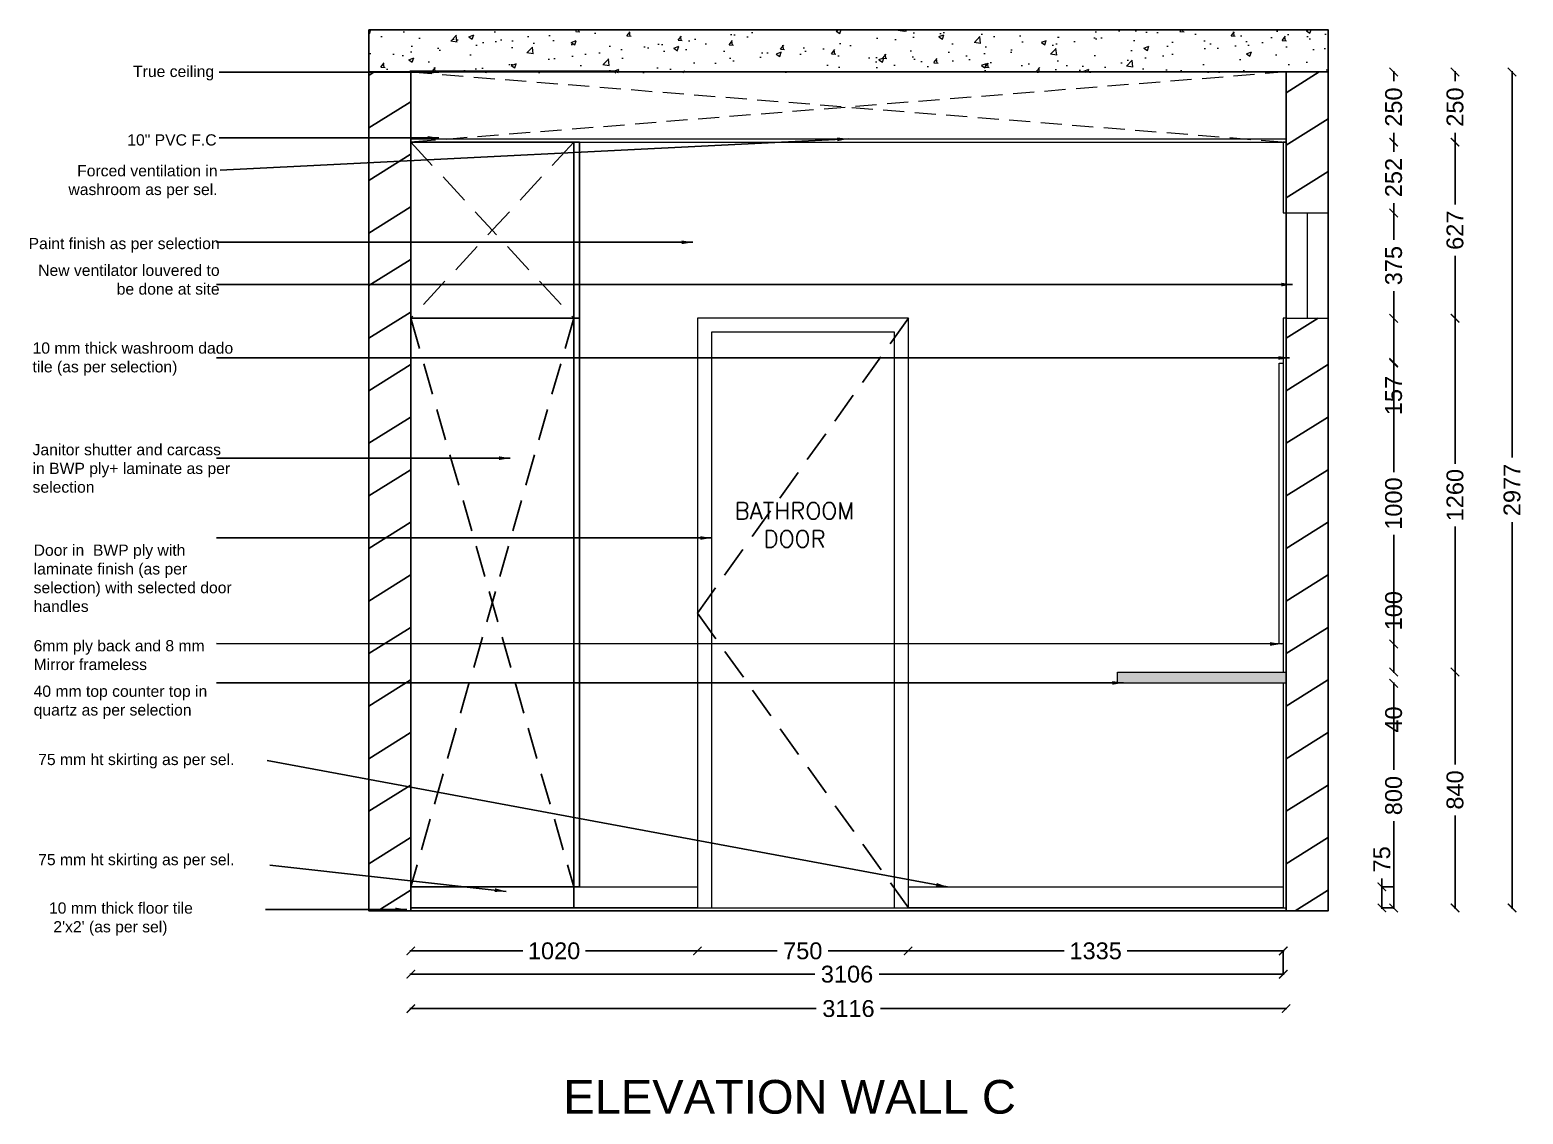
# Model space of a CAD drawing. Header units: millimetres. Extents: x 1464389 to 1998638, y -29162 to 256806.
# Drawn here: x 1960067 to 1965383, y 143697 to 147558 of the extents above; entities that cross this region are included whole.
import ezdxf

# ---------------------------------------------------------------- set-up
doc = ezdxf.new("R2010")
doc.units = ezdxf.units.MM
doc.header["$LTSCALE"] = 15
doc.header["$PDMODE"] = 35
doc.linetypes.add('DASHED', pattern=[0.75, 0.5, -0.25])
doc.linetypes.add('DASHED2', pattern=[0.375, 0.25, -0.125])
doc.layers.get('0').update_dxf_attribs({"lineweight": 5})
for name, color, linetype, lineweight in [('false ceiling', 124, 'Continuous', 9), ('floor tiling line', 6, 'Continuous', 5), ('Hatch', 252, 'Continuous', 15), ('LS_DR_Door', 34, 'Continuous', 5), ('LS_DR_TEXT', 7, 'Continuous', 13), ('WALL TILE', 4, 'Continuous', 5)]:
    doc.layers.add(name, color=color, linetype=linetype, lineweight=lineweight)
doc.layers.add('Furnitures', color=7, linetype='Continuous', lineweight=25, true_color=0x753b00)
for name, color, linetype in [('Layer 1', 7, 'Continuous'), ('NEW WALL', 5, 'Continuous'), ('Text', 250, 'Continuous')]:
    doc.layers.add(name, color=color, linetype=linetype)
doc.styles.add('ARIAL', font='arial.ttf')
doc.styles.add('ROMANS', font='romans.shx')
doc.dimstyles.new('SC-25', dxfattribs={"dimtxt": 60, "dimasz": 30, "dimexe": 0, "dimexo": 0, "dimgap": 25, "dimtad": 0, "dimdec": 0, "dimzin": 0, "dimdsep": 46, "dimtxsty": 'ARIAL', "dimblk": 'ARCHTICK', "dimcen": 0.09, "dimdle": 3, "dimclrd": 251, "dimclre": 251, "dimclrt": 1, "dimadec": 0, "dimazin": 0, "dimtfac": 1, "dimtdec": 0, "dimtofl": 0, "dimtmove": 0, "dimatfit": 2, "dimfxl": 100, "dimtolj": 1, "dimtzin": 0, "dimarcsym": 0})

# ---------------------------------------------------------------- blocks, each defined once
blk = doc.blocks.new('_ArchTick')
at = {"color": 0, "linetype": 'ByBlock', "const_width": 0.15}
blk.add_lwpolyline([(-0.5, -0.5), (0.5, 0.5)], dxfattribs=at)
blk = doc.blocks.new('*D3227')
at = {"layer": 'Defpoints', "color": 0, "ltscale": 0.25, "transparency": 16777216}
for p in [(1961423.5, 144072.4), (1964539.5, 144072.4), (1964539.5, 144072.4)]:
    blk.add_point(p, dxfattribs=at)
at = {"layer": 'Furnitures', "color": 251, "lineweight": -2, "ltscale": 0.25, "transparency": 16777216}
for p, q in [((1961420.5, 144072.4), (1962866.9, 144072.4)), ((1964542.5, 144072.4), (1963096, 144072.4))]:
    blk.add_line(p, q, dxfattribs=at)
at = {"layer": 'Furnitures', "color": 251, "lineweight": -2, "ltscale": 0.25, "transparency": 16777216, "xscale": 30, "yscale": 30, "zscale": 30, "rotation": 180}
blk.add_blockref('_ArchTick', (1961423.5, 144072.4), dxfattribs=at)
at = {"layer": 'Furnitures', "color": 251, "lineweight": -2, "ltscale": 0.25, "transparency": 16777216, "xscale": 30, "yscale": 30, "zscale": 30}
blk.add_blockref('_ArchTick', (1964539.5, 144072.4), dxfattribs=at)
at = {"layer": 'Furnitures', "color": 1, "ltscale": 0.25, "transparency": 16777216, "insert": (1962981.5, 144072.4), "char_height": 60, "attachment_point": 5, "style": 'ARIAL'}
blk.add_mtext('\\A1;3116', dxfattribs=at)
blk = doc.blocks.new('*D3228')
at = {"layer": 'Defpoints', "color": 0, "ltscale": 0.25, "transparency": 16777216}
for p in [(1961423.5, 144277.9), (1962443.8, 144277.9), (1962443.8, 144277.9)]:
    blk.add_point(p, dxfattribs=at)
at = {"layer": 'Furnitures', "color": 251, "lineweight": -2, "ltscale": 0.25, "transparency": 16777216}
for p, q in [((1961420.5, 144277.9), (1961822, 144277.9)), ((1962446.8, 144277.9), (1962045.3, 144277.9))]:
    blk.add_line(p, q, dxfattribs=at)
at = {"layer": 'Furnitures', "color": 251, "lineweight": -2, "ltscale": 0.25, "transparency": 16777216, "xscale": 30, "yscale": 30, "zscale": 30, "rotation": 180}
blk.add_blockref('_ArchTick', (1961423.5, 144277.9), dxfattribs=at)
at = {"layer": 'Furnitures', "color": 251, "lineweight": -2, "ltscale": 0.25, "transparency": 16777216, "xscale": 30, "yscale": 30, "zscale": 30}
blk.add_blockref('_ArchTick', (1962443.8, 144277.9), dxfattribs=at)
at = {"layer": 'Furnitures', "color": 1, "ltscale": 0.25, "transparency": 16777216, "insert": (1961933.6, 144277.9), "char_height": 60, "attachment_point": 5, "style": 'ARIAL'}
blk.add_mtext('\\A1;1020', dxfattribs=at)
blk = doc.blocks.new('*D3229')
at = {"layer": 'Defpoints', "color": 0, "ltscale": 0.25, "transparency": 16777216}
for p in [(1962443.8, 144277.9), (1963194, 144277.9), (1963194, 144277.9)]:
    blk.add_point(p, dxfattribs=at)
at = {"layer": 'Furnitures', "color": 251, "lineweight": -2, "ltscale": 0.25, "transparency": 16777216}
for p, q in [((1962440.8, 144277.9), (1962727.9, 144277.9)), ((1963197, 144277.9), (1962909.8, 144277.9))]:
    blk.add_line(p, q, dxfattribs=at)
at = {"layer": 'Furnitures', "color": 251, "lineweight": -2, "ltscale": 0.25, "transparency": 16777216, "xscale": 30, "yscale": 30, "zscale": 30, "rotation": 180}
blk.add_blockref('_ArchTick', (1962443.8, 144277.9), dxfattribs=at)
at = {"layer": 'Furnitures', "color": 251, "lineweight": -2, "ltscale": 0.25, "transparency": 16777216, "xscale": 30, "yscale": 30, "zscale": 30}
blk.add_blockref('_ArchTick', (1963194, 144277.9), dxfattribs=at)
at = {"layer": 'Furnitures', "color": 1, "ltscale": 0.25, "transparency": 16777216, "insert": (1962818.9, 144277.9), "char_height": 60, "attachment_point": 5, "style": 'ARIAL'}
blk.add_mtext('\\A1;750', dxfattribs=at)
blk = doc.blocks.new('*D3230')
at = {"layer": 'Defpoints', "color": 0, "ltscale": 0.25, "transparency": 16777216}
for p in [(1963194, 144277.9), (1964529.5, 144277.9), (1964529.5, 144277.9)]:
    blk.add_point(p, dxfattribs=at)
at = {"layer": 'Furnitures', "color": 251, "lineweight": -2, "ltscale": 0.25, "transparency": 16777216}
for p, q in [((1963191, 144277.9), (1963749.7, 144277.9)), ((1964532.5, 144277.9), (1963973.7, 144277.9))]:
    blk.add_line(p, q, dxfattribs=at)
at = {"layer": 'Furnitures', "color": 251, "lineweight": -2, "ltscale": 0.25, "transparency": 16777216, "xscale": 30, "yscale": 30, "zscale": 30, "rotation": 180}
blk.add_blockref('_ArchTick', (1963194, 144277.9), dxfattribs=at)
at = {"layer": 'Furnitures', "color": 251, "lineweight": -2, "ltscale": 0.25, "transparency": 16777216, "xscale": 30, "yscale": 30, "zscale": 30}
blk.add_blockref('_ArchTick', (1964529.5, 144277.9), dxfattribs=at)
at = {"layer": 'Furnitures', "color": 1, "ltscale": 0.25, "transparency": 16777216, "insert": (1963861.7, 144277.9), "char_height": 60, "attachment_point": 5, "style": 'ARIAL'}
blk.add_mtext('\\A1;1335', dxfattribs=at)
blk = doc.blocks.new('*D3231')
at = {"layer": 'Defpoints', "color": 0, "ltscale": 0.25, "transparency": 16777216}
for p in [(1964529.5, 144277.9), (1961423.5, 144194.9), (1964529.5, 144194.9)]:
    blk.add_point(p, dxfattribs=at)
at = {"layer": 'Furnitures', "color": 251, "lineweight": -2, "ltscale": 0.25, "transparency": 16777216}
for p, q in [((1964529.5, 144277.9), (1964529.5, 144194.9)), ((1961420.5, 144194.9), (1962861.9, 144194.9)), ((1964532.5, 144194.9), (1963091, 144194.9))]:
    blk.add_line(p, q, dxfattribs=at)
at = {"layer": 'Furnitures', "color": 251, "lineweight": -2, "ltscale": 0.25, "transparency": 16777216, "xscale": 30, "yscale": 30, "zscale": 30, "rotation": 180}
blk.add_blockref('_ArchTick', (1961423.5, 144194.9), dxfattribs=at)
at = {"layer": 'Furnitures', "color": 251, "lineweight": -2, "ltscale": 0.25, "transparency": 16777216, "xscale": 30, "yscale": 30, "zscale": 30}
blk.add_blockref('_ArchTick', (1964529.5, 144194.9), dxfattribs=at)
at = {"layer": 'Furnitures', "color": 1, "ltscale": 0.25, "transparency": 16777216, "insert": (1962976.5, 144194.9), "char_height": 60, "attachment_point": 5, "style": 'ARIAL'}
blk.add_mtext('\\A1;3106', dxfattribs=at)
blk = doc.blocks.new('*D3232')
at = {"layer": 'Defpoints', "color": 0, "ltscale": 0.25, "transparency": 16777216}
for p in [(1964922.6, 145271.1), (1964922.6, 145231.1), (1964922.6, 145231.1)]:
    blk.add_point(p, dxfattribs=at)
at = {"layer": 'Furnitures', "color": 251, "lineweight": -2, "ltscale": 0.25, "transparency": 16777216}
for p, q in [((1964922.6, 145271.1), (1964922.6, 145301.1)), ((1964922.6, 145271.1), (1964922.6, 145271.1)), ((1964922.6, 145231.1), (1964922.6, 145231.1)), ((1964922.6, 145231.1), (1964922.6, 145171.1))]:
    blk.add_line(p, q, dxfattribs=at)
at = {"layer": 'Furnitures', "color": 251, "lineweight": -2, "ltscale": 0.25, "transparency": 16777216, "xscale": 30, "yscale": 30, "zscale": 30}
for p, rotation in [((1964922.6, 145271.1), 270), ((1964922.6, 145231.1), 90)]:
    blk.add_blockref('_ArchTick', p, dxfattribs=dict(at, rotation=rotation))
at = {"layer": 'Furnitures', "color": 1, "ltscale": 0.25, "transparency": 16777216, "insert": (1964922.6, 145102), "char_height": 60, "attachment_point": 5, "rotation": 90, "style": 'ARIAL'}
blk.add_mtext('\\A1;40', dxfattribs=at)
blk = doc.blocks.new('*D3233')
at = {"layer": 'Defpoints', "color": 0, "ltscale": 0.25, "transparency": 16777216}
for p in [(1964922.6, 145231.1), (1964922.6, 144431.1), (1964922.6, 144431.1)]:
    blk.add_point(p, dxfattribs=at)
at = {"layer": 'Furnitures', "color": 251, "lineweight": -2, "ltscale": 0.25, "transparency": 16777216}
for p, q in [((1964922.6, 145234.1), (1964922.6, 144922.3)), ((1964922.6, 145231.1), (1964922.6, 145231.1)), ((1964922.6, 144428.1), (1964922.6, 144739.9)), ((1964922.6, 144431.1), (1964922.6, 144431.1))]:
    blk.add_line(p, q, dxfattribs=at)
at = {"layer": 'Furnitures', "color": 251, "lineweight": -2, "ltscale": 0.25, "transparency": 16777216, "xscale": 30, "yscale": 30, "zscale": 30}
for p, rotation in [((1964922.6, 145231.1), 90), ((1964922.6, 144431.1), 270)]:
    blk.add_blockref('_ArchTick', p, dxfattribs=dict(at, rotation=rotation))
at = {"layer": 'Furnitures', "color": 1, "ltscale": 0.25, "transparency": 16777216, "insert": (1964922.6, 144831.1), "char_height": 60, "attachment_point": 5, "rotation": 90, "style": 'ARIAL'}
blk.add_mtext('\\A1;800', dxfattribs=at)
blk = doc.blocks.new('*D3234')
at = {"layer": 'Defpoints', "color": 0, "ltscale": 0.25, "transparency": 16777216}
for p in [(1964922.6, 145371.1), (1964922.6, 145371.1), (1964922.6, 145271.1)]:
    blk.add_point(p, dxfattribs=at)
at = {"layer": 'Furnitures', "color": 251, "lineweight": -2, "ltscale": 0.25, "transparency": 16777216}
for p, q in [((1964922.6, 145371.1), (1964922.6, 145401.1)), ((1964922.6, 145371.1), (1964922.6, 145371.1)), ((1964922.6, 145268.1), (1964922.6, 145371.1)), ((1964922.6, 145271.1), (1964922.6, 145271.1))]:
    blk.add_line(p, q, dxfattribs=at)
at = {"layer": 'Furnitures', "color": 251, "lineweight": -2, "ltscale": 0.25, "transparency": 16777216, "xscale": 30, "yscale": 30, "zscale": 30}
for p, rotation in [((1964922.6, 145371.1), 90), ((1964922.6, 145271.1), 270)]:
    blk.add_blockref('_ArchTick', p, dxfattribs=dict(at, rotation=rotation))
at = {"layer": 'Furnitures', "color": 1, "ltscale": 0.25, "transparency": 16777216, "insert": (1964922.6, 145489.5), "char_height": 60, "attachment_point": 5, "rotation": 90, "style": 'ARIAL'}
blk.add_mtext('\\A1;100', dxfattribs=at)
blk = doc.blocks.new('*D3235')
at = {"layer": 'Defpoints', "color": 0, "ltscale": 0.25, "transparency": 16777216}
for p in [(1964922.6, 146371.1), (1964922.6, 146371.1), (1964922.6, 145371.1)]:
    blk.add_point(p, dxfattribs=at)
at = {"layer": 'Furnitures', "color": 251, "lineweight": -2, "ltscale": 0.25, "transparency": 16777216}
for p, q in [((1964922.6, 146374.1), (1964922.6, 145982.8)), ((1964922.6, 146371.1), (1964922.6, 146371.1)), ((1964922.6, 145368.1), (1964922.6, 145759.5)), ((1964922.6, 145371.1), (1964922.6, 145371.1))]:
    blk.add_line(p, q, dxfattribs=at)
at = {"layer": 'Furnitures', "color": 251, "lineweight": -2, "ltscale": 0.25, "transparency": 16777216, "xscale": 30, "yscale": 30, "zscale": 30}
for p, rotation in [((1964922.6, 146371.1), 90), ((1964922.6, 145371.1), 270)]:
    blk.add_blockref('_ArchTick', p, dxfattribs=dict(at, rotation=rotation))
at = {"layer": 'Furnitures', "color": 1, "ltscale": 0.25, "transparency": 16777216, "insert": (1964922.6, 145871.1), "char_height": 60, "attachment_point": 5, "rotation": 90, "style": 'ARIAL'}
blk.add_mtext('\\A1;1000', dxfattribs=at)
blk = doc.blocks.new('*D3236')
at = {"layer": 'Defpoints', "color": 0, "ltscale": 0.25, "transparency": 16777216}
for p in [(1964922.6, 146531.1), (1964922.6, 146374.1), (1964922.6, 146374.1)]:
    blk.add_point(p, dxfattribs=at)
at = {"layer": 'Furnitures', "color": 251, "lineweight": -2, "ltscale": 0.25, "transparency": 16777216}
for p, q in [((1964922.6, 146534.1), (1964922.6, 146374.1)), ((1964922.6, 146531.1), (1964922.6, 146531.1)), ((1964922.6, 146374.1), (1964922.6, 146374.1)), ((1964922.6, 146374.1), (1964922.6, 146344.1))]:
    blk.add_line(p, q, dxfattribs=at)
at = {"layer": 'Furnitures', "color": 251, "lineweight": -2, "ltscale": 0.25, "transparency": 16777216, "xscale": 30, "yscale": 30, "zscale": 30}
for p, rotation in [((1964922.6, 146531.1), 90), ((1964922.6, 146374.1), 270)]:
    blk.add_blockref('_ArchTick', p, dxfattribs=dict(at, rotation=rotation))
at = {"layer": 'Furnitures', "color": 1, "ltscale": 0.25, "transparency": 16777216, "insert": (1964922.6, 146255.7), "char_height": 60, "attachment_point": 5, "rotation": 90, "style": 'ARIAL'}
blk.add_mtext('\\A1;157', dxfattribs=at)
blk = doc.blocks.new('*D3237')
at = {"layer": 'Defpoints', "color": 0, "ltscale": 0.25, "transparency": 16777216}
for p in [(1964922.6, 146906.1), (1964922.6, 146906.1), (1964922.6, 146531.1)]:
    blk.add_point(p, dxfattribs=at)
at = {"layer": 'Furnitures', "color": 251, "lineweight": -2, "ltscale": 0.25, "transparency": 16777216}
for p, q in [((1964922.6, 146909.1), (1964922.6, 146810.1)), ((1964922.6, 146906.1), (1964922.6, 146906.1)), ((1964922.6, 146528.1), (1964922.6, 146627.1)), ((1964922.6, 146531.1), (1964922.6, 146531.1))]:
    blk.add_line(p, q, dxfattribs=at)
at = {"layer": 'Furnitures', "color": 251, "lineweight": -2, "ltscale": 0.25, "transparency": 16777216, "xscale": 30, "yscale": 30, "zscale": 30}
for p, rotation in [((1964922.6, 146906.1), 90), ((1964922.6, 146531.1), 270)]:
    blk.add_blockref('_ArchTick', p, dxfattribs=dict(at, rotation=rotation))
at = {"layer": 'Furnitures', "color": 1, "ltscale": 0.25, "transparency": 16777216, "insert": (1964922.6, 146718.6), "char_height": 60, "attachment_point": 5, "rotation": 90, "style": 'ARIAL'}
blk.add_mtext('\\A1;375', dxfattribs=at)
blk = doc.blocks.new('*D3238')
at = {"layer": 'Defpoints', "color": 0, "ltscale": 0.25, "transparency": 16777216}
for p in [(1964922.6, 147158.1), (1964922.6, 146906.1), (1964922.6, 146906.1)]:
    blk.add_point(p, dxfattribs=at)
at = {"layer": 'Furnitures', "color": 251, "lineweight": -2, "ltscale": 0.25, "transparency": 16777216}
for p, q in [((1964922.6, 147161.1), (1964922.6, 147123.6)), ((1964922.6, 147158.1), (1964922.6, 147158.1)), ((1964922.6, 146903.1), (1964922.6, 146940.6)), ((1964922.6, 146906.1), (1964922.6, 146906.1))]:
    blk.add_line(p, q, dxfattribs=at)
at = {"layer": 'Furnitures', "color": 251, "lineweight": -2, "ltscale": 0.25, "transparency": 16777216, "xscale": 30, "yscale": 30, "zscale": 30}
for p, rotation in [((1964922.6, 147158.1), 90), ((1964922.6, 146906.1), 270)]:
    blk.add_blockref('_ArchTick', p, dxfattribs=dict(at, rotation=rotation))
at = {"layer": 'Furnitures', "color": 1, "ltscale": 0.25, "transparency": 16777216, "insert": (1964922.6, 147032.1), "char_height": 60, "attachment_point": 5, "rotation": 90, "style": 'ARIAL'}
blk.add_mtext('\\A1;252', dxfattribs=at)
blk = doc.blocks.new('*D3239')
at = {"layer": 'Defpoints', "color": 0, "ltscale": 0.25, "transparency": 16777216}
for p in [(1964922.6, 147408.1), (1964922.6, 147408.1), (1964922.6, 147158.1)]:
    blk.add_point(p, dxfattribs=at)
at = {"layer": 'Furnitures', "color": 251, "lineweight": -2, "ltscale": 0.25, "transparency": 16777216}
for p, q in [((1964922.6, 147411.1), (1964922.6, 147374.8)), ((1964922.6, 147408.1), (1964922.6, 147408.1)), ((1964922.6, 147155.1), (1964922.6, 147191.4)), ((1964922.6, 147158.1), (1964922.6, 147158.1))]:
    blk.add_line(p, q, dxfattribs=at)
at = {"layer": 'Furnitures', "color": 251, "lineweight": -2, "ltscale": 0.25, "transparency": 16777216, "xscale": 30, "yscale": 30, "zscale": 30}
for p, rotation in [((1964922.6, 147408.1), 90), ((1964922.6, 147158.1), 270)]:
    blk.add_blockref('_ArchTick', p, dxfattribs=dict(at, rotation=rotation))
at = {"layer": 'Furnitures', "color": 1, "ltscale": 0.25, "transparency": 16777216, "insert": (1964922.6, 147283.1), "char_height": 60, "attachment_point": 5, "rotation": 90, "style": 'ARIAL'}
blk.add_mtext('\\A1;250', dxfattribs=at)
blk = doc.blocks.new('*D3240')
at = {"layer": 'Defpoints', "color": 0, "ltscale": 0.25, "transparency": 16777216}
for p in [(1964880.6, 144506.1), (1964922.6, 144506.1), (1964922.6, 144431.1)]:
    blk.add_point(p, dxfattribs=at)
at = {"layer": 'Furnitures', "color": 251, "lineweight": -2, "ltscale": 0.25, "transparency": 16777216}
for p, q in [((1964880.6, 144506.1), (1964880.6, 144536.1)), ((1964922.6, 144506.1), (1964880.6, 144506.1)), ((1964880.6, 144428.1), (1964880.6, 144506.1)), ((1964922.6, 144431.1), (1964880.6, 144431.1))]:
    blk.add_line(p, q, dxfattribs=at)
at = {"layer": 'Furnitures', "color": 251, "lineweight": -2, "ltscale": 0.25, "transparency": 16777216, "xscale": 30, "yscale": 30, "zscale": 30}
for p, rotation in [((1964880.6, 144506.1), 90), ((1964880.6, 144431.1), 270)]:
    blk.add_blockref('_ArchTick', p, dxfattribs=dict(at, rotation=rotation))
at = {"layer": 'Furnitures', "color": 1, "ltscale": 0.25, "transparency": 16777216, "insert": (1964880.6, 144604.1), "char_height": 60, "attachment_point": 5, "rotation": 90, "style": 'ARIAL'}
blk.add_mtext('\\A1;75', dxfattribs=at)
blk = doc.blocks.new('*D3241')
at = {"layer": 'Defpoints', "color": 0, "ltscale": 0.25, "transparency": 16777216}
for p in [(1965141.1, 145271.1), (1965141.1, 144431.1), (1965141.1, 144431.1)]:
    blk.add_point(p, dxfattribs=at)
at = {"layer": 'Furnitures', "color": 251, "lineweight": -2, "ltscale": 0.25, "transparency": 16777216}
for p, q in [((1965141.1, 145274.1), (1965141.1, 144942.3)), ((1965141.1, 145271.1), (1965141.1, 145271.1)), ((1965141.1, 144428.1), (1965141.1, 144759.9)), ((1965141.1, 144431.1), (1965141.1, 144431.1))]:
    blk.add_line(p, q, dxfattribs=at)
at = {"layer": 'Furnitures', "color": 251, "lineweight": -2, "ltscale": 0.25, "transparency": 16777216, "xscale": 30, "yscale": 30, "zscale": 30}
for p, rotation in [((1965141.1, 145271.1), 90), ((1965141.1, 144431.1), 270)]:
    blk.add_blockref('_ArchTick', p, dxfattribs=dict(at, rotation=rotation))
at = {"layer": 'Furnitures', "color": 1, "ltscale": 0.25, "transparency": 16777216, "insert": (1965141.1, 144851.1), "char_height": 60, "attachment_point": 5, "rotation": 90, "style": 'ARIAL'}
blk.add_mtext('\\A1;840', dxfattribs=at)
blk = doc.blocks.new('*D3242')
at = {"layer": 'Defpoints', "color": 0, "ltscale": 0.25, "transparency": 16777216}
for p in [(1965141.1, 146531.1), (1965141.1, 145271.1), (1965141.1, 145271.1)]:
    blk.add_point(p, dxfattribs=at)
at = {"layer": 'Furnitures', "color": 251, "lineweight": -2, "ltscale": 0.25, "transparency": 16777216}
for p, q in [((1965141.1, 146534.1), (1965141.1, 146012.8)), ((1965141.1, 146531.1), (1965141.1, 146531.1)), ((1965141.1, 145268.1), (1965141.1, 145789.5)), ((1965141.1, 145271.1), (1965141.1, 145271.1))]:
    blk.add_line(p, q, dxfattribs=at)
at = {"layer": 'Furnitures', "color": 251, "lineweight": -2, "ltscale": 0.25, "transparency": 16777216, "xscale": 30, "yscale": 30, "zscale": 30}
for p, rotation in [((1965141.1, 146531.1), 90), ((1965141.1, 145271.1), 270)]:
    blk.add_blockref('_ArchTick', p, dxfattribs=dict(at, rotation=rotation))
at = {"layer": 'Furnitures', "color": 1, "ltscale": 0.25, "transparency": 16777216, "insert": (1965141.1, 145901.1), "char_height": 60, "attachment_point": 5, "rotation": 90, "style": 'ARIAL'}
blk.add_mtext('\\A1;1260', dxfattribs=at)
blk = doc.blocks.new('*D3243')
at = {"layer": 'Defpoints', "color": 0, "ltscale": 0.25, "transparency": 16777216}
for p in [(1965141.1, 147158.1), (1965141.1, 147158.1), (1965141.1, 146531.1)]:
    blk.add_point(p, dxfattribs=at)
at = {"layer": 'Furnitures', "color": 251, "lineweight": -2, "ltscale": 0.25, "transparency": 16777216}
for p, q in [((1965141.1, 147161.1), (1965141.1, 146936.1)), ((1965141.1, 147158.1), (1965141.1, 147158.1)), ((1965141.1, 146528.1), (1965141.1, 146753.2)), ((1965141.1, 146531.1), (1965141.1, 146531.1))]:
    blk.add_line(p, q, dxfattribs=at)
at = {"layer": 'Furnitures', "color": 251, "lineweight": -2, "ltscale": 0.25, "transparency": 16777216, "xscale": 30, "yscale": 30, "zscale": 30}
for p, rotation in [((1965141.1, 147158.1), 90), ((1965141.1, 146531.1), 270)]:
    blk.add_blockref('_ArchTick', p, dxfattribs=dict(at, rotation=rotation))
at = {"layer": 'Furnitures', "color": 1, "ltscale": 0.25, "transparency": 16777216, "insert": (1965141.1, 146844.6), "char_height": 60, "attachment_point": 5, "rotation": 90, "style": 'ARIAL'}
blk.add_mtext('\\A1;627', dxfattribs=at)
blk = doc.blocks.new('*D3244')
at = {"layer": 'Defpoints', "color": 0, "ltscale": 0.25, "transparency": 16777216}
for p in [(1965141.1, 147408.1), (1965141.1, 147408.1), (1965141.1, 147158.1)]:
    blk.add_point(p, dxfattribs=at)
at = {"layer": 'Furnitures', "color": 251, "lineweight": -2, "ltscale": 0.25, "transparency": 16777216}
for p, q in [((1965141.1, 147411.1), (1965141.1, 147374.8)), ((1965141.1, 147408.1), (1965141.1, 147408.1)), ((1965141.1, 147155.1), (1965141.1, 147191.4)), ((1965141.1, 147158.1), (1965141.1, 147158.1))]:
    blk.add_line(p, q, dxfattribs=at)
at = {"layer": 'Furnitures', "color": 251, "lineweight": -2, "ltscale": 0.25, "transparency": 16777216, "xscale": 30, "yscale": 30, "zscale": 30}
for p, rotation in [((1965141.1, 147408.1), 90), ((1965141.1, 147158.1), 270)]:
    blk.add_blockref('_ArchTick', p, dxfattribs=dict(at, rotation=rotation))
at = {"layer": 'Furnitures', "color": 1, "ltscale": 0.25, "transparency": 16777216, "insert": (1965141.1, 147283.1), "char_height": 60, "attachment_point": 5, "rotation": 90, "style": 'ARIAL'}
blk.add_mtext('\\A1;250', dxfattribs=at)
blk = doc.blocks.new('*D3245')
at = {"layer": 'Defpoints', "color": 0, "ltscale": 0.25, "transparency": 16777216}
for p in [(1965344.1, 147408.1), (1965344.1, 147408.1), (1965344.1, 144431.1)]:
    blk.add_point(p, dxfattribs=at)
at = {"layer": 'Furnitures', "color": 251, "lineweight": -2, "ltscale": 0.25, "transparency": 16777216}
for p, q in [((1965344.1, 147411.1), (1965344.1, 146034.7)), ((1965344.1, 147408.1), (1965344.1, 147408.1)), ((1965344.1, 144428.1), (1965344.1, 145804.5)), ((1965344.1, 144431.1), (1965344.1, 144431.1))]:
    blk.add_line(p, q, dxfattribs=at)
at = {"layer": 'Furnitures', "color": 251, "lineweight": -2, "ltscale": 0.25, "transparency": 16777216, "xscale": 30, "yscale": 30, "zscale": 30}
for p, rotation in [((1965344.1, 147408.1), 90), ((1965344.1, 144431.1), 270)]:
    blk.add_blockref('_ArchTick', p, dxfattribs=dict(at, rotation=rotation))
at = {"layer": 'Furnitures', "color": 1, "ltscale": 0.25, "transparency": 16777216, "insert": (1965344.1, 145919.6), "char_height": 60, "attachment_point": 5, "rotation": 90, "style": 'ARIAL'}
blk.add_mtext('\\A1;2977', dxfattribs=at)

msp = doc.modelspace()

# ---------------------------------------------------------------- hatches: boundary and pattern name
at = {"ltscale": 0.25, "true_color": 0x636466}
h = msp.add_hatch(dxfattribs=at)
h.set_pattern_fill('AR-CONC', color=251)
h.set_pattern_definition([(50, (958775.59, 209759.98), (182.18467, -15.939086), [19.05, -209.55]), (355, (958775.6, 209759.98), (-35.24342, 191.056845), [15.24, -167.640584]), (100.451445, (958790.77, 209758.65), (146.941247, 175.117752), [16.19001, -178.090245]), (46.1842, (958775.6, 209810.78), (271.07904, -42.04233), [28.575, -314.325]), (96.635558, (958798.18, 209807.28), (237.404134, 247.426125), [24.28502, -267.13561]), (351.18415, (958775.6, 209810.78), (237.404134, 247.426125), [22.85997, -251.45973]), (21, (958800.99, 209798.08), (151.614391, -102.265198), [19.05, -209.55]), (326, (958801, 209798.08), (61.80203, 184.187966), [15.24, -167.64]), (71.451445, (958813.63, 209789.56), (213.41642, 81.92277), [16.19001, -178.089938]), (37.5, (958775.59, 209759.98), (3.0886033, 84.555039), [0, -165.608, 0, -170.18, 0, -168.275]), (7.5, (958775.59, 209759.98), (66.8196625, 100.180575), [0, -97.028, 0, -161.798, 0, -64.135]), (327.5, (958718.95, 209759.98), (135.590595, -5.728744), [0, -63.5, 0, -198.12, 0, -262.89]), (317.5, (958693.55, 209759.98), (148.129181, 25.426491), [0, -82.55, 0, -131.572, 0, -186.69])])
h.paths.add_polyline_path([(1964689.5, 147558.1), (1961273.5, 147554.5), (1961273.5, 147404.5), (1964689.5, 147408.1)])
at = {"layer": 'Hatch', "ltscale": 0.25}
h = msp.add_hatch(color=256, dxfattribs=at)
h.dxf.hatch_style = 1
h.paths.add_polyline_path([(1964539.5, 145271.1), (1963939.5, 145271.1), (1963939.5, 145231.1), (1964539.5, 145231.1)])
at = {"layer": 'Layer 1', "ltscale": 0.25}
h = msp.add_hatch(dxfattribs=at)
h.set_pattern_fill('ANSI31', color=8, scale=50, angle=167)
h.set_pattern_definition([(212, (322536.82, 320321.75), (84.124683, -134.627635), [])])
h.paths.add_polyline_path([(1961420.8, 147408.1), (1961273.5, 147408.1), (1961273.5, 144421.1), (1961420.8, 144421.1)])
h = msp.add_hatch(dxfattribs=at)
h.set_pattern_fill('ANSI31', color=8, scale=50, angle=167)
h.set_pattern_definition([(212, (317225.11, 331560.37), (84.124683, -134.627635), [])])
h.paths.add_polyline_path([(1964689.5, 147408.1), (1964539.5, 147408.1), (1964539.5, 146906.1), (1964689.5, 146906.1)])
h = msp.add_hatch(dxfattribs=at)
h.set_pattern_fill('ANSI31', color=8, scale=50, angle=167)
h.set_pattern_definition([(212, (325802.82, 320321.75), (84.124683, -134.627635), [])])
h.paths.add_polyline_path([(1964686.8, 146531.1), (1964539.5, 146531.1), (1964539.5, 144421.1), (1964686.8, 144421.1)])

# ---------------------------------------------------------------- linework, layer by layer
at = {"linetype": 'DASHED2', "ltscale": 20}
for p, q in [((1961423.5, 147408.1), (1964539.5, 147158.1)), ((1964539.5, 147408.1), (1961423.5, 147158.1))]:
    msp.add_line(p, q, dxfattribs=at)
at = {"color": 7, "ltscale": 0.25, "true_color": 0xffffff}
for points in [[(1963939.5, 145271.1), (1964539.5, 145271.1), (1964539.5, 145231.1), (1963939.5, 145231.1)], [(1962003.5, 144506.1), (1962443.8, 144506.1), (1962443.8, 144431.1), (1962003.5, 144431.1)], [(1963195, 144506.1), (1964529.5, 144506.1), (1964529.5, 144431.1), (1963195, 144431.1)]]:
    msp.add_lwpolyline(points, close=True, dxfattribs=at)
at = {"layer": 'false ceiling', "linetype": 'Continuous', "ltscale": 0.25}
for p, q in [((1961423.5, 147170.1), (1964539.5, 147170.1)), ((1961423.5, 147158.1), (1964539.5, 147158.1))]:
    msp.add_line(p, q, dxfattribs=at)
at = {"layer": 'floor tiling line', "ltscale": 0.25}
msp.add_line((1961423.5, 144431.1), (1964539.5, 144431.1), dxfattribs=at)
at = {"layer": 'Furnitures', "linetype": 'DASHED', "ltscale": 15}
for p, q in [((1961423.5, 147158.1), (1962003.5, 146531.1)), ((1962003.5, 147158.1), (1961423.5, 146531.1)), ((1961423.5, 146531.1), (1962003.5, 144506.1)), ((1962003.5, 146531.1), (1961423.5, 144506.1))]:
    msp.add_line(p, q, dxfattribs=at)
at = {"layer": 'Furnitures', "ltscale": 0.25}
for p, q in [((1962003.5, 147158.1), (1962003.5, 144431.1)), ((1962023.5, 147158.1), (1962023.5, 144506.1)), ((1961423.5, 144506.1), (1962023.5, 144506.1))]:
    msp.add_line(p, q, dxfattribs=at)
msp.add_lwpolyline([(1961423.5, 146531.1), (1962023.5, 146531.1), (1962023.5, 147158.1), (1961423.5, 147158.1)], close=True, dxfattribs=at)
msp.add_lwpolyline([(1962023.5, 144431.1), (1961423.5, 144431.1), (1961423.5, 146531.1), (1962023.5, 146531.1), (1962023.5, 144506.1)], dxfattribs=at)
at = {"layer": 'Furnitures', "linetype": 'DASHED', "ltscale": 15}
msp.add_lwpolyline([(1963195, 146531.1), (1962443.8, 145481.1), (1963195, 144431.1)], dxfattribs=at)
at = {"layer": 'LS_DR_Door', "ltscale": 0.25}
for points in [[(1963195, 144431.1), (1963195, 146531.1), (1962443.8, 146531.1), (1962443.8, 144431.1)], [(1963145, 144431.1), (1963145, 146481.1), (1962493.8, 146481.1), (1962493.8, 144431.1)]]:
    msp.add_lwpolyline(points, dxfattribs=at)
at = {"layer": 'NEW WALL', "color": 5}
for p, q in [((1961273.5, 147408.1), (1961273.5, 147558.1)), ((1961273.5, 144421.1), (1964539.5, 144421.1))]:
    msp.add_line(p, q, dxfattribs=at)
msp.add_lwpolyline([(1961273.5, 147558.1), (1964689.5, 147558.1), (1964689.5, 147408.1), (1961273.5, 147408.1)], dxfattribs=at)
for points in [[(1961273.5, 147408.1), (1961423.5, 147408.1), (1961423.5, 144421.1), (1961273.5, 144421.1)], [(1964539.5, 144421.1), (1964689.5, 144421.1), (1964689.5, 147408.1), (1964539.5, 147408.1)]]:
    msp.add_lwpolyline(points, close=True, dxfattribs=at)
at = {"layer": 'WALL TILE', "ltscale": 0.25}
for p, q in [((1964539.5, 146906.1), (1964689.5, 146906.1)), ((1964614.5, 146906.1), (1964614.5, 146531.1)), ((1964539.5, 146531.1), (1964689.5, 146531.1))]:
    msp.add_line(p, q, dxfattribs=at)
for points in [[(1964539.5, 147158.1), (1964529.5, 147158.1), (1964529.5, 146906.1), (1964539.5, 146906.1)], [(1964539.5, 146531.1), (1964529.5, 146531.1), (1964529.5, 145271.1), (1964539.5, 145271.1)], [(1964515.5, 146371.1), (1964529.5, 146371.1), (1964529.5, 145371.1), (1964515.5, 145371.1)], [(1964539.5, 145231.1), (1964529.5, 145231.1), (1964529.5, 144431.1), (1964539.5, 144431.1)]]:
    msp.add_lwpolyline(points, close=True, dxfattribs=at)

# ---------------------------------------------------------------- texts
at = {"layer": 'LS_DR_TEXT', "ltscale": 0.25, "insert": (1962432.3, 145875.2), "char_height": 60, "attachment_point": 1, "style": 'ROMANS'}
msp.add_mtext_dynamic_manual_height_columns('\\pxqc;BATHROOM\\PDOOR', width=714.754, gutter_width=584.3, heights=[194.2], dxfattribs=at)
at = {"layer": 'Text', "color": 9, "ltscale": 0.25, "true_color": 0xc7c8ca, "char_height": 40, "style": 'ARIAL'}
for s, heights, insert, attachment_point in [('True ceiling', [0], (1960723.5, 147378.1), 9), ('10" PVC F.C', [0], (1960732, 147145.6), 9), ('Forced ventilation in washroom as per sel.', [0], (1960735.6, 146957.7), 9), ('Paint finish as per selection', [0], (1960742.9, 146765.2), 9), ('New ventilator louvered to be done at site', [0], (1960742.9, 146614.7), 9), ('10 mm thick washroom dado tile (as per selection)', [0], (1960076.9, 146326.2), 7), ('Janitor shutter and carcass in BWP ply+ laminate as per selection', [0], (1960076.9, 145909.2), 7), ('Door in  BWP ply with laminate finish (as per selection) with selected door handles ', [0], (1960080.7, 145484.6), 7), ('6mm ply back and 8 mm Mirror frameless', [0], (1960080.7, 145277.6), 7), ('40 mm top counter top in quartz as per selection', [0], (1960080.7, 145104.1), 7), ('75 mm ht skirting as per sel.', [51.8], (1960096.9, 144927.7), 7), ('75 mm ht skirting as per sel.', [51.8], (1960096.9, 144571.2), 7), ("10 mm thick floor tile\\P 2'x2' (as per sel)", [0], (1960135.3, 144331.9), 7)]:
    msp.add_mtext_dynamic_manual_height_columns(s, width=713.093, gutter_width=250, heights=heights, dxfattribs=dict(at, insert=insert, attachment_point=attachment_point))
at = {"layer": 'Text', "color": 9, "ltscale": 0.25, "true_color": 0xc7c8ca, "insert": (1961966.2, 143696.6), "char_height": 120, "width": 2848.533, "attachment_point": 7, "style": 'ARIAL'}
msp.add_mtext('ELEVATION WALL C', dxfattribs=at)

# ---------------------------------------------------------------- dimensions: what is measured, and where the dimension line sits
at = {"layer": 'Furnitures', "ltscale": 0.25}
for base, p1, p2, picture, middle in [((1964922.6, 147408.1), (1964922.6, 147158.1), (1964922.6, 147408.1), '*D3239', (1964922.6, 147283.1)), ((1965141.1, 147408.1), (1965141.1, 147158.1), (1965141.1, 147408.1), '*D3244', (1965141.1, 147283.1)), ((1965344.1, 147408.1), (1965344.1, 144431.1), (1965344.1, 147408.1), '*D3245', (1965344.1, 145919.6)), ((1964922.6, 146906.1), (1964922.6, 147158.1), (1964922.6, 146906.1), '*D3238', (1964922.6, 147032.1)), ((1965141.1, 147158.1), (1965141.1, 146531.1), (1965141.1, 147158.1), '*D3243', (1965141.1, 146844.6)), ((1964922.6, 146906.1), (1964922.6, 146531.1), (1964922.6, 146906.1), '*D3237', (1964922.6, 146718.6)), ((1964922.6, 146374.1), (1964922.6, 146531.1), (1964922.6, 146374.1), '*D3236', (1964922.6, 146255.7)), ((1965141.1, 145271.1), (1965141.1, 146531.1), (1965141.1, 145271.1), '*D3242', (1965141.1, 145901.1)), ((1964922.6, 146371.1), (1964922.6, 145371.1), (1964922.6, 146371.1), '*D3235', (1964922.6, 145871.1)), ((1964922.6, 145371.1), (1964922.6, 145271.1), (1964922.6, 145371.1), '*D3234', (1964922.6, 145489.5)), ((1964922.6, 145231.1), (1964922.6, 145271.1), (1964922.6, 145231.1), '*D3232', (1964922.6, 145102)), ((1964922.6, 144431.1), (1964922.6, 145231.1), (1964922.6, 144431.1), '*D3233', (1964922.6, 144831.1)), ((1965141.1, 144431.1), (1965141.1, 145271.1), (1965141.1, 144431.1), '*D3241', (1965141.1, 144851.1)), ((1964880.6, 144506.1), (1964922.6, 144431.1), (1964922.6, 144506.1), '*D3240', (1964880.6, 144604.1))]:
    dim = msp.add_linear_dim(base=base, p1=p1, p2=p2, angle=90, dimstyle='SC-25', override={"dimfxl": 15}, dxfattribs=at)
    dim.commit()
    dim.dimension.update_dxf_attribs({"geometry": picture, "text_midpoint": middle})
for base, p1, p2, picture, middle in [((1962443.8, 144277.9), (1961423.5, 144277.9), (1962443.8, 144277.9), '*D3228', (1961933.6, 144277.9)), ((1963194, 144277.9), (1962443.8, 144277.9), (1963194, 144277.9), '*D3229', (1962818.9, 144277.9)), ((1964529.4695, 144277.8709), (1963193.9718, 144277.8709), (1964529.4695, 144277.8709), '*D3230', (1963861.7206, 144277.8709)), ((1964529.5, 144194.9), (1961423.5, 144194.9), (1964529.5, 144277.9), '*D3231', (1962976.5, 144194.9)), ((1964539.5, 144072.4), (1961423.5, 144072.4), (1964539.5, 144072.4), '*D3227', (1962981.5, 144072.4))]:
    dim = msp.add_linear_dim(base=base, p1=p1, p2=p2, dimstyle='SC-25', override={"dimfxl": 15}, dxfattribs=at)
    dim.commit()
    dim.dimension.update_dxf_attribs({"geometry": picture, "text_midpoint": middle})

# ---------------------------------------------------------------- leaders
at = {"ltscale": 0.25}
for points, override in [([(1961523.1, 147406.9), (1960741, 147406.9)], {"dimasz": 40, "dimgap": 25, "dimtad": 0, "dimfxl": 15}), ([(1962158.7, 147410.6), (1961419.6, 147410.6)], {"dimgap": 25, "dimtad": 0, "dimfxl": 15}), ([(1961523.1, 147173.4), (1960741, 147173.4)], {"dimasz": 40, "dimgap": 25, "dimtad": 0, "dimfxl": 15}), ([(1962981.5, 147170.1), (1960744.7, 147058.6)], {"dimasz": 40, "dimgap": 25, "dimtad": 0, "dimfxl": 15}), ([(1962427.6, 146801.5), (1960731.4, 146801.7)], {"dimasz": 40, "dimfxl": 15}), ([(1964562.1, 146651), (1960731.4, 146651.2)], {"dimasz": 40, "dimfxl": 15}), ([(1964551.6, 146389.6), (1960731.4, 146389.7)], {"dimasz": 40, "dimfxl": 15}), ([(1961777.6, 146032.6), (1960731.4, 146032.7)], {"dimasz": 40, "dimfxl": 15}), ([(1962493.8, 145748.5), (1960731.4, 145748.7)], {"dimasz": 40, "dimfxl": 15}), ([(1964522.5, 145371.1), (1960731.4, 145373.2)], {"dimasz": 40, "dimfxl": 15}), ([(1963960.6, 145232.5), (1960731.4, 145232.7)], {"dimasz": 40, "dimfxl": 15}), ([(1963333.7, 144506.1), (1960911.6, 144955.9)], {"dimasz": 40, "dimfxl": 15}), ([(1961762.6, 144490), (1960921.1, 144583.9)], {"dimasz": 40, "dimfxl": 15}), ([(1961408.8, 144425.5), (1960906.4, 144425.5)], {"dimasz": 40, "dimfxl": 15})]:
    msp.add_leader(points, dimstyle='SC-25', override=override, dxfattribs=at)

doc.saveas('drawing.dxf')
